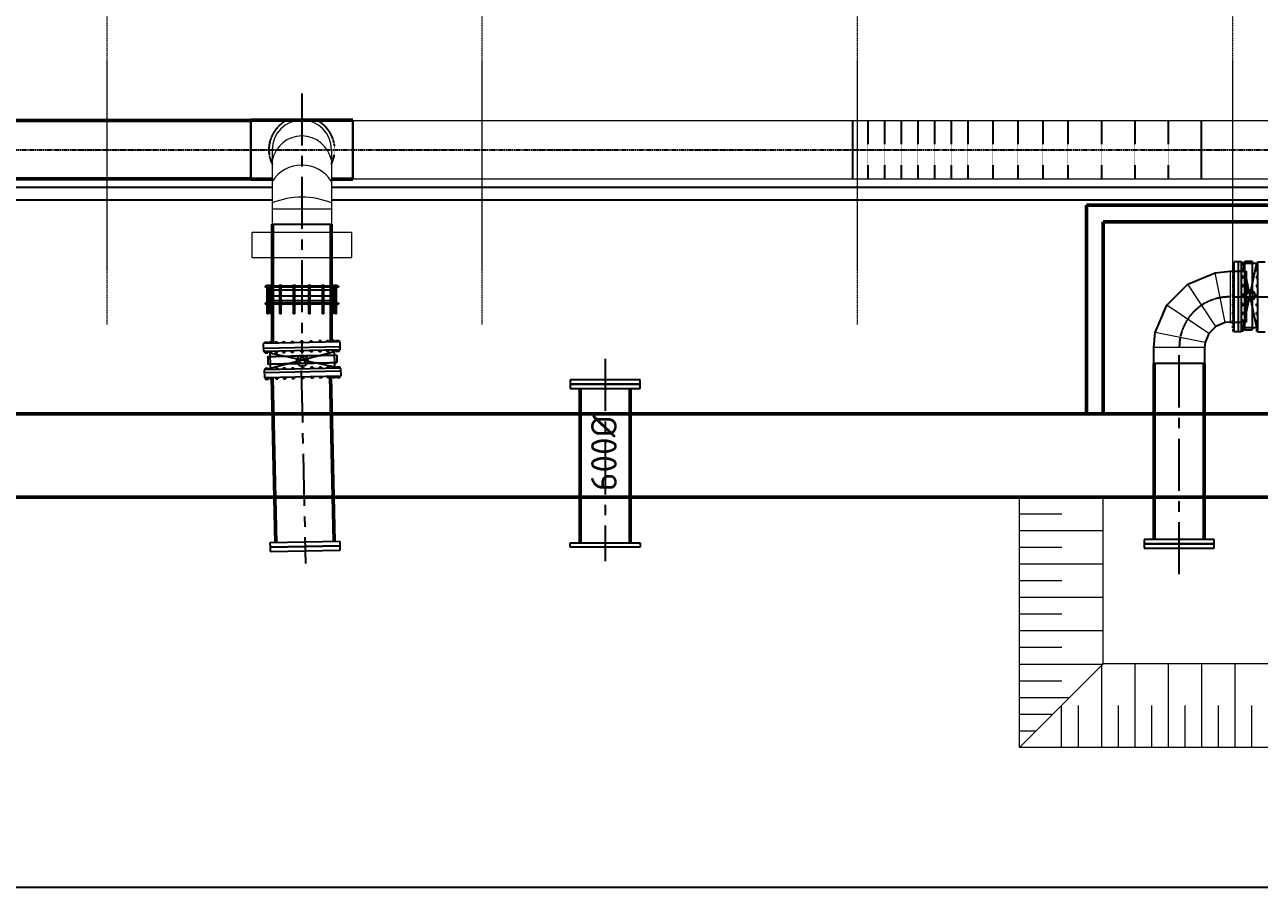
# Model space of a CAD drawing. Header units: inches. Extents: x 0 to 235202, y 0 to 361577.
# Drawn here: x 139195 to 154002, y 287281 to 297622 of the extents above; entities that cross this region are included whole.
import ezdxf

# ---------------------------------------------------------------- set-up
doc = ezdxf.new("R2010")
doc.units = ezdxf.units.IN
doc.header["$MEASUREMENT"] = 0
for name, pattern in [('CENTER', [2, 1.25, -0.25, 0.25, -0.25]), ('HIDDEN', [0.375, 0.25, -0.125]), ('PHANTOM2', [1.25, 0.625, -0.125, 0.125, -0.125, 0.125, -0.125])]:
    doc.linetypes.add(name, pattern=pattern)
for name, color, linetype, lineweight in [('.5', 8, 'Continuous', 0), ('DIM', 251, 'Continuous', 0), ('hid', 8, 'HIDDEN', 0), ('plan', 8, 'Continuous', 0)]:
    doc.layers.add(name, color=color, linetype=linetype, lineweight=lineweight)
for name, color, linetype in [('1', 1, 'CENTER'), ('2', 2, 'HIDDEN'), ('pipes', 2, 'Continuous'), ('sleeve type coupling', 1, 'Continuous'), ('steel elbow 90deg', 3, 'Continuous'), ('text', 3, 'Continuous')]:
    doc.layers.add(name, color=color, linetype=linetype)
doc.styles.add('ISO', font='isocpeur.ttf')

msp = doc.modelspace()

# ---------------------------------------------------------------- linework, layer by layer
at = {"layer": '.5', "color": 8, "linetype": 'CENTER', "ltscale": 10}
for p, q in [((140183, 294028), (140183, 325315)), ((144683, 294028), (144683, 325273)), ((149183, 294028), (149183, 325314)), ((153683, 294028), (153683, 325274))]:
    msp.add_line(p, q, dxfattribs=at)
at = {"color": 8, "linetype": 'CENTER', "ltscale": 500}
for p, q in [((142519, 296799), (142519, 293681)), ((153683, 294359), (160199, 294359)), ((153043, 291034), (153043, 293743)), ((146157, 293617), (146157, 291189)), ((142512, 293477), (142563, 291163))]:
    msp.add_line(p, q, dxfattribs=at)
at = {"color": 8, "linetype": 'PHANTOM2', "ltscale": 20}
msp.add_line((121166, 296124), (159309, 296124), dxfattribs=at)
at = {"color": 8}
for p, q in [((153685, 294767), (153685, 294743)), ((153702, 294767), (153685, 294767)), ((153702, 294743), (153685, 294743)), ((153685, 294698), (153685, 294673)), ((153702, 294698), (153685, 294698)), ((153702, 294673), (153685, 294673)), ((153702, 293939), (153702, 294779)), ((153790, 294779), (153702, 294779)), ((153754, 293939), (153754, 294779)), ((153789, 294764), (153967, 294764)), ((153790, 293939), (153790, 294779)), ((153807, 294767), (153790, 294767)), ((153807, 294743), (153790, 294743)), ((153807, 294698), (153790, 294698)), ((153807, 294673), (153790, 294673)), ((153806, 294767), (153967, 293991)), ((153967, 294764), (153806, 293988)), ((153807, 294767), (153807, 294743)), ((153807, 294698), (153807, 294673)), ((153830, 294764), (153830, 294787)), ((153920, 294764), (153920, 294787)), ((153967, 294767), (153967, 294743)), ((153967, 294767), (153984, 294767)), ((153967, 294743), (153984, 294743)), ((153967, 294698), (153967, 294673)), ((153967, 294698), (153984, 294698)), ((153967, 294673), (153984, 294673)), ((153984, 294779), (154073, 294779)), ((153984, 293939), (153984, 294779)), ((153685, 294607), (153685, 294583)), ((153702, 294607), (153685, 294607)), ((153702, 294583), (153685, 294583)), ((153807, 294607), (153790, 294607)), ((153807, 294583), (153790, 294583)), ((153807, 294607), (153807, 294583)), ((153967, 294607), (153967, 294583)), ((153967, 294607), (153984, 294607)), ((153967, 294583), (153984, 294583)), ((153685, 294502), (153685, 294478)), ((153702, 294502), (153685, 294502)), ((153702, 294478), (153685, 294478)), ((153702, 294389), (153685, 294389)), ((153685, 294365), (153685, 294389)), ((153807, 294502), (153790, 294502)), ((153807, 294478), (153790, 294478)), ((153807, 294389), (153790, 294389)), ((153807, 294502), (153807, 294478)), ((153807, 294365), (153807, 294389)), ((153967, 294502), (153967, 294478)), ((153967, 294502), (153984, 294502)), ((153967, 294478), (153984, 294478)), ((153967, 294389), (153984, 294389)), ((153967, 294365), (153967, 294389)), ((153702, 294365), (153685, 294365)), ((153702, 294277), (153685, 294277)), ((153685, 294252), (153685, 294277)), ((153702, 294252), (153685, 294252)), ((153807, 294365), (153790, 294365)), ((153807, 294277), (153790, 294277)), ((153807, 294252), (153790, 294252)), ((153807, 294252), (153807, 294277)), ((153967, 294365), (153984, 294365)), ((153967, 294277), (153984, 294277)), ((153967, 294252), (153967, 294277)), ((153967, 294252), (153984, 294252)), ((153702, 294172), (153685, 294172)), ((153685, 294147), (153685, 294172)), ((153702, 294147), (153685, 294147)), ((153702, 294081), (153685, 294081)), ((153685, 294057), (153685, 294081)), ((153807, 294172), (153790, 294172)), ((153807, 294147), (153790, 294147)), ((153807, 294081), (153790, 294081)), ((153807, 294147), (153807, 294172)), ((153807, 294057), (153807, 294081)), ((153967, 294172), (153984, 294172)), ((153967, 294147), (153967, 294172)), ((153967, 294147), (153984, 294147)), ((153967, 294081), (153984, 294081)), ((153967, 294057), (153967, 294081)), ((153702, 294057), (153685, 294057)), ((153702, 294012), (153685, 294012)), ((153685, 293988), (153685, 294012)), ((153702, 293988), (153685, 293988)), ((153702, 293974), (153685, 293974)), ((153685, 293974), (153685, 293949)), ((153685, 293949), (153702, 293949)), ((153790, 293939), (153702, 293939)), ((153789, 293991), (153967, 293991)), ((153807, 294057), (153790, 294057)), ((153807, 294012), (153790, 294012)), ((153807, 293988), (153790, 293988)), ((153807, 293974), (153790, 293974)), ((153807, 293949), (153790, 293949)), ((153807, 293988), (153807, 294012)), ((153807, 293974), (153807, 293949)), ((153830, 293963), (153830, 293991)), ((153920, 293963), (153920, 293991)), ((153967, 294057), (153984, 294057)), ((153967, 294012), (153984, 294012)), ((153967, 293988), (153967, 294012)), ((153967, 293988), (153984, 293988)), ((153967, 293974), (153984, 293974)), ((153967, 293974), (153967, 293949)), ((153967, 293949), (153984, 293949)), ((153984, 293939), (154073, 293939)), ((142978, 293820), (142061, 293800)), ((142063, 293704), (142061, 293800)), ((142071, 293800), (142071, 293818)), ((142071, 293818), (142110, 293818)), ((142086, 293801), (142086, 293818)), ((142096, 293801), (142095, 293818)), ((142110, 293801), (142110, 293818)), ((142129, 293819), (142154, 293819)), ((142130, 293802), (142129, 293819)), ((142154, 293802), (142154, 293819)), ((142199, 293820), (142223, 293821)), ((142199, 293803), (142199, 293820)), ((142223, 293804), (142223, 293821)), ((142289, 293822), (142313, 293823)), ((142289, 293805), (142289, 293822)), ((142314, 293806), (142313, 293823)), ((142394, 293825), (142418, 293825)), ((142394, 293807), (142394, 293825)), ((142419, 293808), (142418, 293825)), ((142531, 293828), (142507, 293827)), ((142507, 293810), (142507, 293827)), ((142531, 293810), (142531, 293828)), ((142620, 293812), (142620, 293830)), ((142644, 293830), (142620, 293830)), ((142644, 293813), (142644, 293830)), ((142725, 293815), (142725, 293832)), ((142749, 293832), (142725, 293832)), ((142749, 293815), (142749, 293832)), ((142815, 293817), (142815, 293834)), ((142839, 293834), (142815, 293834)), ((142840, 293817), (142839, 293834)), ((142908, 293836), (142884, 293835)), ((142885, 293818), (142884, 293835)), ((142909, 293819), (142908, 293836)), ((142928, 293836), (142967, 293837)), ((142928, 293819), (142928, 293836)), ((142943, 293819), (142943, 293837)), ((142952, 293820), (142952, 293837)), ((142967, 293837), (142967, 293820)), ((142980, 293724), (142978, 293820)), ((142979, 293760), (142062, 293740)), ((142980, 293724), (142063, 293704)), ((142074, 293687), (142074, 293704)), ((142074, 293687), (142113, 293688)), ((142089, 293688), (142088, 293705)), ((142098, 293688), (142098, 293705)), ((142137, 293641), (142109, 293641)), ((142113, 293688), (142113, 293705)), ((142132, 293688), (142132, 293706)), ((142132, 293689), (142912, 293521)), ((142132, 293688), (142156, 293689)), ((142135, 293707), (142140, 293504)), ((142140, 293504), (142911, 293706)), ((142156, 293689), (142156, 293706)), ((142202, 293690), (142201, 293707)), ((142202, 293690), (142226, 293690)), ((142226, 293690), (142225, 293708)), ((142292, 293692), (142291, 293709)), ((142292, 293692), (142316, 293692)), ((142316, 293692), (142316, 293710)), ((142397, 293694), (142397, 293711)), ((142397, 293694), (142421, 293695)), ((142421, 293695), (142421, 293712)), ((142510, 293697), (142509, 293714)), ((142534, 293697), (142510, 293697)), ((142534, 293697), (142534, 293714)), ((142622, 293699), (142622, 293716)), ((142647, 293700), (142622, 293699)), ((142647, 293700), (142646, 293717)), ((142728, 293701), (142727, 293719)), ((142752, 293702), (142728, 293701)), ((142752, 293702), (142751, 293719)), ((142818, 293703), (142817, 293721)), ((142842, 293704), (142818, 293703)), ((142842, 293704), (142842, 293721)), ((142887, 293705), (142887, 293722)), ((142911, 293705), (142887, 293705)), ((142908, 293724), (142912, 293521)), ((142937, 293659), (142909, 293658)), ((142911, 293705), (142911, 293723)), ((142931, 293706), (142930, 293723)), ((142931, 293706), (142970, 293707)), ((142945, 293706), (142945, 293723)), ((142955, 293706), (142954, 293724)), ((142970, 293707), (142969, 293724)), ((142984, 293505), (142068, 293485)), ((142068, 293485), (142070, 293389)), ((142078, 293503), (142078, 293485)), ((142078, 293503), (142117, 293503)), ((142093, 293503), (142093, 293486)), ((142102, 293503), (142103, 293486)), ((142139, 293551), (142111, 293550)), ((142117, 293503), (142117, 293486)), ((142136, 293504), (142161, 293504)), ((142136, 293504), (142137, 293487)), ((142161, 293504), (142161, 293487)), ((142206, 293505), (142230, 293506)), ((142206, 293505), (142206, 293488)), ((142230, 293506), (142230, 293489)), ((142296, 293507), (142320, 293508)), ((142296, 293507), (142296, 293490)), ((142320, 293508), (142320, 293491)), ((142401, 293510), (142425, 293510)), ((142401, 293510), (142401, 293492)), ((142425, 293510), (142426, 293493)), ((142538, 293513), (142514, 293512)), ((142514, 293512), (142514, 293495)), ((142538, 293513), (142538, 293495)), ((142626, 293515), (142627, 293497)), ((142651, 293515), (142626, 293515)), ((142651, 293515), (142651, 293498)), ((142732, 293517), (142732, 293500)), ((142756, 293517), (142732, 293517)), ((142756, 293517), (142756, 293500)), ((142822, 293519), (142822, 293502)), ((142846, 293519), (142822, 293519)), ((142846, 293519), (142846, 293502)), ((142915, 293521), (142891, 293520)), ((142891, 293520), (142891, 293503)), ((142939, 293569), (142911, 293568)), ((142915, 293521), (142916, 293504)), ((142935, 293521), (142974, 293522)), ((142935, 293521), (142935, 293504)), ((142949, 293522), (142950, 293504)), ((142959, 293522), (142959, 293505)), ((142974, 293522), (142974, 293505)), ((142984, 293505), (142987, 293409)), ((142985, 293469), (142069, 293449)), ((142987, 293409), (142070, 293389)), ((142080, 293389), (142081, 293372)), ((142081, 293372), (142120, 293373)), ((142095, 293390), (142096, 293372)), ((142105, 293390), (142105, 293373)), ((142119, 293390), (142120, 293373)), ((142139, 293391), (142139, 293373)), ((142139, 293373), (142163, 293374)), ((142163, 293391), (142163, 293374)), ((142208, 293392), (142208, 293375)), ((142208, 293375), (142233, 293375)), ((142232, 293393), (142233, 293375)), ((142298, 293394), (142299, 293377)), ((142299, 293377), (142323, 293377)), ((142323, 293395), (142323, 293377)), ((142403, 293396), (142404, 293379)), ((142404, 293379), (142428, 293380)), ((142428, 293397), (142428, 293380)), ((142516, 293399), (142517, 293382)), ((142541, 293382), (142517, 293382)), ((142540, 293399), (142541, 293382)), ((142629, 293401), (142629, 293384)), ((142654, 293385), (142629, 293384)), ((142653, 293402), (142654, 293385)), ((142734, 293404), (142734, 293386)), ((142759, 293387), (142734, 293386)), ((142758, 293404), (142759, 293387)), ((142824, 293406), (142825, 293388)), ((142849, 293389), (142825, 293388)), ((142849, 293406), (142849, 293389)), ((142894, 293407), (142894, 293390)), ((142918, 293390), (142894, 293390)), ((142918, 293408), (142918, 293390)), ((142937, 293408), (142937, 293391)), ((142937, 293391), (142977, 293392)), ((142952, 293408), (142952, 293391)), ((142961, 293409), (142962, 293391)), ((142977, 293392), (142976, 293409)), ((146577, 293363), (145737, 293363)), ((145737, 293363), (145737, 293311)), ((146577, 293311), (146577, 293363)), ((145737, 293311), (146577, 293311)), ((146577, 293311), (145737, 293311)), ((145737, 293311), (145737, 293259)), ((145737, 293259), (146577, 293259)), ((146577, 293259), (146577, 293311)), ((142977, 291428), (142137, 291409)), ((142137, 291409), (142138, 291357)), ((142978, 291376), (142977, 291428)), ((145737, 291411), (146577, 291411)), ((145737, 291359), (145737, 291411)), ((146577, 291411), (146577, 291359)), ((153463, 291451), (152623, 291451)), ((152623, 291451), (152623, 291399)), ((153463, 291399), (153463, 291451)), ((142978, 291376), (142138, 291357)), ((142138, 291357), (142978, 291376)), ((142138, 291357), (142140, 291305)), ((142140, 291305), (142979, 291324)), ((142979, 291324), (142978, 291376)), ((146577, 291359), (145737, 291359)), ((152623, 291399), (153463, 291399)), ((153463, 291399), (152623, 291399)), ((152623, 291399), (152623, 291347)), ((152623, 291347), (153463, 291347)), ((153463, 291347), (153463, 291399))]:
    msp.add_line(p, q, dxfattribs=at)
at = {"color": 8, "linetype": 'HIDDEN'}
for p, q in [((153830, 294787), (153920, 294787)), ((153830, 293991), (153830, 294764)), ((153920, 293991), (153920, 294764)), ((153830, 293963), (153920, 293963)), ((142109, 293641), (142111, 293550)), ((142909, 293658), (142137, 293641)), ((142937, 293659), (142939, 293569)), ((142911, 293568), (142139, 293551))]:
    msp.add_line(p, q, dxfattribs=at)
at = {"color": 1}
msp.add_lwpolyline([(105098, 331407), (105098, 287281), (181188, 287281), (181188, 331407)], close=True, dxfattribs=at)
at = {"color": 8}
for centre, radius in [((153885, 294377), 65.7), ((153885, 294377), 37.5), ((142524, 293595), 65.7), ((142524, 293595), 37.5)]:
    msp.add_circle(centre, radius, dxfattribs=at)
at = {"color": 8, "linetype": 'CENTER', "ltscale": 2}
msp.add_arc((153643, 293759), 600, 89.9804, 179.9804, dxfattribs=at)
at = {"layer": '1', "color": 8}
for p, q in [((149308, 296474), (149308, 295774)), ((149508, 296474), (149508, 295774)), ((149708, 296474), (149708, 295774)), ((149908, 296474), (149908, 295774)), ((150108, 296474), (150108, 295774)), ((150308, 296474), (150308, 295774)), ((150508, 296474), (150508, 295774)), ((150808, 296474), (150808, 295774)), ((151108, 296474), (151108, 295774)), ((151408, 296474), (151408, 295774)), ((151708, 296474), (151708, 295774)), ((152108, 296474), (152108, 295774)), ((152508, 296474), (152508, 295774)), ((152908, 296474), (152908, 295774)), ((153343, 293559), (152743, 293559))]:
    msp.add_line(p, q, dxfattribs=at)
for start, end in [(116.0278, 206.0145), (333.9855, 63.9722)]:
    msp.add_arc((142519, 296124), 395, start, end, dxfattribs=at)
at = {"layer": '2', "color": 8}
for p, q in [((141908, 295774), (141908, 296474)), ((143129, 295774), (143129, 296474)), ((149129, 295774), (149129, 296474)), ((153308, 295774), (153309, 296474)), ((142869, 294368), (142169, 294368))]:
    msp.add_line(p, q, dxfattribs=at)
at = {"layer": 'DIM', "color": 8, "lineweight": 50}
for p, q in [((121478, 296474), (141913, 296474)), ((143129, 296479), (141908, 296479)), ((121478, 295774), (141913, 295774)), ((142164, 295769), (141908, 295769)), ((143129, 295769), (142874, 295769)), ((142169, 295231), (142169, 293803)), ((142869, 295231), (142869, 293818)), ((152743, 291451), (152743, 293559)), ((153343, 291451), (153343, 293559)), ((142164, 293389), (142207, 291411)), ((142864, 293404), (142907, 291426)), ((145857, 293259), (145857, 291411)), ((146457, 293259), (146457, 291411))]:
    msp.add_line(p, q, dxfattribs=at)
at = {"layer": 'DIM', "color": 8}
for p, q in [((143134, 296474), (159309, 296474)), ((142164, 296124), (142164, 295231)), ((142874, 296124), (142874, 295231)), ((143134, 295774), (159309, 295774)), ((142164, 295414), (142874, 295414)), ((153652, 294667), (153652, 294057)), ((153593, 294052), (153474, 294649)), ((153483, 294006), (153144, 294513)), ((153399, 293922), (152892, 294260)), ((153399, 293922), (152892, 294260)), ((153353, 293812), (152755, 293931)), ((153347, 293752), (152738, 293752))]:
    msp.add_line(p, q, dxfattribs=at)
at = {"layer": 'DIM', "color": 8, "linetype": 'HIDDEN', "ltscale": 7}
for p, q in [((143119, 295131), (141919, 295131)), ((141919, 295131), (141919, 294831)), ((143119, 294831), (143119, 295131)), ((141919, 294831), (143119, 294831))]:
    msp.add_line(p, q, dxfattribs=at)
at = {"layer": 'DIM', "color": 8}
for centre, radius, start, end in [((142519, 296124), 355, 0, 180), ((142519, 295928), 361, 10.9356, 169.0644), ((142519, 295519), 420, 32.2536, 147.7464), ((142519, 294628), 928, 67.5215, 112.4785)]:
    msp.add_arc(centre, radius, start, end, dxfattribs=at)
at = {"layer": 'hid', "color": 8, "ltscale": 0.1}
for p, q in [((142144, 294442), (142160, 294442)), ((142144, 294442), (142160, 294442)), ((142144, 294442), (142160, 294442)), ((142151, 294442), (142151, 294314)), ((142878, 294442), (142894, 294442)), ((142887, 294442), (142887, 294314)), ((142144, 294314), (142160, 294314)), ((142144, 294314), (142160, 294314)), ((142144, 294314), (142160, 294314)), ((142878, 294314), (142894, 294314))]:
    msp.add_line(p, q, dxfattribs=at)
at = {"layer": 'hid', "color": 8, "ltscale": 0.5}
for p, q in [((142164, 293389), (142164, 293391)), ((142864, 293404), (142864, 293406))]:
    msp.add_line(p, q, dxfattribs=at)
at = {"layer": 'pipes', "color": 8, "ltscale": 2000}
for p, q in [((141908, 296479), (141908, 295769)), ((143129, 296479), (143129, 295769)), ((142164, 295669), (134328, 295669)), ((163938, 295669), (142874, 295669)), ((142164, 295519), (134328, 295519)), ((163938, 295519), (142878, 295519)), ((145857, 291411), (146457, 291411))]:
    msp.add_line(p, q, dxfattribs=at)
at = {"layer": 'plan', "color": 8, "lineweight": 50}
for p, q in [((151928, 295459), (162719, 295459)), ((151928, 292959), (151928, 295459)), ((152128, 295259), (162519, 295259)), ((152128, 292959), (152128, 295259)), ((125894, 292959), (155272, 292959)), ((155163, 291959), (126665, 291959))]:
    msp.add_line(p, q, dxfattribs=at)
at = {"layer": 'plan', "color": 8}
for p, q in [((151128, 288959), (151128, 291959)), ((152128, 289959), (152128, 291959)), ((151634, 291754), (151134, 291754)), ((152128, 291554), (151134, 291554)), ((151634, 291354), (151134, 291354)), ((152128, 291154), (151134, 291154)), ((151634, 290954), (151134, 290954)), ((152128, 290754), (151134, 290754)), ((151634, 290554), (151134, 290554)), ((152128, 290354), (151134, 290354)), ((151634, 290154), (151134, 290154)), ((152128, 289959), (151128, 288959)), ((152123, 289954), (151134, 289954)), ((152110, 289959), (152110, 288959)), ((154895, 289959), (152128, 289959)), ((152510, 289959), (152510, 288959)), ((152910, 289959), (152910, 288959)), ((153310, 289959), (153310, 288959)), ((153710, 289959), (153710, 288959)), ((151634, 289754), (151134, 289754)), ((151723, 289554), (151134, 289554)), ((151523, 289354), (151134, 289354)), ((151628, 289459), (151628, 288959)), ((151828, 289459), (151828, 288959)), ((152310, 289459), (152310, 288959)), ((152710, 289459), (152710, 288959)), ((153110, 289459), (153110, 288959)), ((153510, 289459), (153510, 288959)), ((153910, 289459), (153910, 288959)), ((151323, 289154), (151134, 289154)), ((154761, 288959), (151128, 288959))]:
    msp.add_line(p, q, dxfattribs=at)
at = {"layer": 'sleeve type coupling', "color": 8}
for p, q in [((142959, 294486), (142079, 294486)), ((142079, 294486), (142079, 294474)), ((142959, 294474), (142079, 294474)), ((142096, 294486), (142096, 294496)), ((142127, 294496), (142096, 294496)), ((142103, 294282), (142103, 294474)), ((142104, 294496), (142104, 294486)), ((142119, 294496), (142119, 294486)), ((142119, 294282), (142119, 294474)), ((142127, 294496), (142127, 294486)), ((142133, 294442), (142133, 294474)), ((142133, 294442), (142144, 294442)), ((142136, 294486), (142136, 294496)), ((142167, 294496), (142136, 294496)), ((142144, 294496), (142144, 294486)), ((142144, 294282), (142144, 294474)), ((142159, 294496), (142159, 294486)), ((142160, 294282), (142160, 294474)), ((142160, 294442), (142257, 294442)), ((142167, 294496), (142167, 294486)), ((142249, 294486), (142249, 294496)), ((142280, 294496), (142249, 294496)), ((142257, 294496), (142257, 294486)), ((142257, 294282), (142257, 294474)), ((142272, 294496), (142272, 294486)), ((142273, 294282), (142273, 294474)), ((142273, 294442), (142420, 294442)), ((142280, 294496), (142280, 294486)), ((142413, 294486), (142413, 294496)), ((142444, 294496), (142413, 294496)), ((142420, 294496), (142420, 294486)), ((142420, 294282), (142420, 294474)), ((142436, 294496), (142436, 294486)), ((142436, 294282), (142436, 294474)), ((142436, 294442), (142601, 294442)), ((142444, 294496), (142444, 294486)), ((142625, 294496), (142594, 294496)), ((142594, 294486), (142594, 294496)), ((142601, 294282), (142601, 294474)), ((142602, 294496), (142602, 294486)), ((142617, 294496), (142617, 294486)), ((142617, 294282), (142617, 294474)), ((142617, 294442), (142765, 294442)), ((142625, 294496), (142625, 294486)), ((142757, 294486), (142757, 294496)), ((142788, 294496), (142757, 294496)), ((142765, 294496), (142765, 294486)), ((142765, 294282), (142765, 294474)), ((142781, 294496), (142781, 294486)), ((142781, 294282), (142781, 294474)), ((142781, 294442), (142878, 294442)), ((142788, 294496), (142788, 294486)), ((142871, 294486), (142871, 294496)), ((142901, 294496), (142871, 294496)), ((142878, 294496), (142878, 294486)), ((142878, 294282), (142878, 294474)), ((142894, 294496), (142894, 294486)), ((142894, 294282), (142894, 294474)), ((142905, 294442), (142894, 294442)), ((142901, 294496), (142901, 294486)), ((142905, 294442), (142905, 294474)), ((142911, 294486), (142911, 294496)), ((142942, 294496), (142911, 294496)), ((142918, 294282), (142918, 294474)), ((142919, 294496), (142919, 294486)), ((142934, 294496), (142934, 294486)), ((142934, 294282), (142934, 294474)), ((142942, 294496), (142942, 294486)), ((142959, 294486), (142959, 294474)), ((142959, 294282), (142079, 294282)), ((142079, 294282), (142079, 294270)), ((142959, 294270), (142079, 294270)), ((142096, 294270), (142096, 294260)), ((142127, 294260), (142096, 294260)), ((142104, 294156), (142104, 294270)), ((142119, 294156), (142119, 294270)), ((142127, 294260), (142127, 294270)), ((142133, 294282), (142133, 294314)), ((142133, 294314), (142144, 294314)), ((142136, 294270), (142136, 294260)), ((142167, 294260), (142136, 294260)), ((142144, 294282), (142138, 294282)), ((142144, 294156), (142144, 294270)), ((142159, 294156), (142159, 294270)), ((142160, 294314), (142257, 294314)), ((142167, 294260), (142167, 294270)), ((142249, 294270), (142249, 294260)), ((142280, 294260), (142249, 294260)), ((142257, 294156), (142257, 294270)), ((142272, 294156), (142272, 294270)), ((142273, 294314), (142420, 294314)), ((142280, 294260), (142280, 294270)), ((142413, 294270), (142413, 294260)), ((142444, 294260), (142413, 294260)), ((142420, 294156), (142420, 294270)), ((142436, 294314), (142601, 294314)), ((142436, 294156), (142436, 294270)), ((142444, 294260), (142444, 294270)), ((142594, 294270), (142594, 294260)), ((142625, 294260), (142594, 294260)), ((142602, 294156), (142602, 294270)), ((142617, 294314), (142765, 294314)), ((142617, 294156), (142617, 294270)), ((142625, 294260), (142625, 294270)), ((142757, 294270), (142757, 294260)), ((142788, 294260), (142757, 294260)), ((142765, 294156), (142765, 294270)), ((142781, 294314), (142878, 294314)), ((142781, 294156), (142781, 294270)), ((142788, 294260), (142788, 294270)), ((142871, 294270), (142871, 294260)), ((142901, 294260), (142871, 294260)), ((142878, 294156), (142878, 294270)), ((142905, 294314), (142894, 294314)), ((142894, 294156), (142894, 294270)), ((142901, 294260), (142901, 294270)), ((142905, 294282), (142905, 294314)), ((142911, 294270), (142911, 294260)), ((142942, 294260), (142911, 294260)), ((142919, 294156), (142919, 294270)), ((142934, 294156), (142934, 294270)), ((142942, 294260), (142942, 294270)), ((142959, 294282), (142959, 294270)), ((142119, 294156), (142104, 294156)), ((142159, 294156), (142144, 294156)), ((142272, 294156), (142257, 294156)), ((142436, 294156), (142420, 294156)), ((142617, 294156), (142602, 294156)), ((142781, 294156), (142765, 294156)), ((142894, 294156), (142878, 294156)), ((142934, 294156), (142919, 294156))]:
    msp.add_line(p, q, dxfattribs=at)
at = {"layer": 'sleeve type coupling', "color": 8, "linetype": 'HIDDEN', "ltscale": 25}
for p, q in [((142257, 294442), (142273, 294442)), ((142420, 294442), (142436, 294442)), ((142601, 294442), (142617, 294442)), ((142765, 294442), (142781, 294442)), ((142257, 294314), (142273, 294314)), ((142420, 294314), (142436, 294314)), ((142601, 294314), (142617, 294314)), ((142765, 294314), (142781, 294314))]:
    msp.add_line(p, q, dxfattribs=at)
at = {"layer": 'steel elbow 90deg', "color": 8}
for p, q in [((142164, 295231), (142874, 295231)), ((153474, 294649), (153652, 294667)), ((153652, 294667), (153845, 294667)), ((153845, 294667), (153845, 294057)), ((153144, 294513), (153474, 294649)), ((152892, 294260), (153144, 294513)), ((152755, 293931), (152892, 294260)), ((152738, 293752), (152755, 293931)), ((153483, 294006), (153399, 293922)), ((153593, 294052), (153483, 294006)), ((153652, 294057), (153593, 294052)), ((153652, 294057), (153845, 294057)), ((153353, 293812), (153347, 293752)), ((153399, 293922), (153353, 293812)), ((152738, 293559), (152738, 293752)), ((153347, 293752), (153347, 293559)), ((153347, 293559), (152738, 293559))]:
    msp.add_line(p, q, dxfattribs=at)

# ---------------------------------------------------------------- texts
at = {"layer": 'text', "color": 8, "style": 'ISO'}
msp.add_text('600%%C', height=307.6, rotation=90, dxfattribs=at).set_placement((146296, 292030))

doc.saveas('drawing.dxf')
